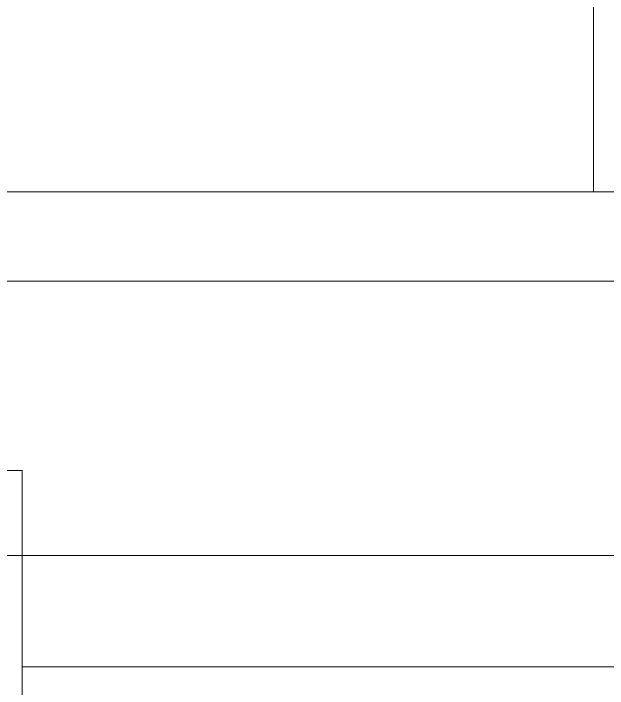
# Model space of a CAD drawing. Header units: millimetres. Extents: x -220592 to 404889, y -217665 to 38245.
# Drawn here: x -978.21 to -964.89, y -1166.87 to -1151.74 of the extents above; entities that cross this region are included whole.
import ezdxf

# ---------------------------------------------------------------- set-up
doc = ezdxf.new("R2010")
doc.units = ezdxf.units.MM
doc.linetypes.add('XKITLINE00', pattern=[0])
doc.layers.add('000 - 0_HIDE_OBJ_FRAMING_DEF_SUB_1', color=7, linetype='Continuous')

# ---------------------------------------------------------------- blocks, each defined once
blk = doc.blocks.new('*A13471')
at = {"layer": '000 - 0_HIDE_OBJ_FRAMING_DEF_SUB_1', "color": 7, "linetype": 'XKITLINE00', "lineweight": 0}
for p, q in [((-166.903352, 242.6885), (-143.093151, 242.6885)), ((-166.903352, 214.690805), (-166.903352, 242.6885))]:
    blk.add_line(p, q, dxfattribs=at)
blk = doc.blocks.new('*A13473')
at = {"layer": '000 - 0_HIDE_OBJ_FRAMING_DEF_SUB_1', "color": 7, "linetype": 'XKITLINE00', "lineweight": 0}
for p in [(-170.903349, 247.090805), (-166.903352, 214.690805)]:
    blk.add_line(p, (-166.903349, 247.090805), dxfattribs=at)
blk = doc.blocks.new('*A14701')
at = {"layer": '000 - 0_HIDE_OBJ_FRAMING_DEF_SUB_1', "color": 7, "linetype": 'XKITLINE00', "lineweight": 0}
for p, q in [((-154.093369, 268.238426), (-168.903349, 268.238426)), ((-168.903349, 268.238426), (-168.903349, 253.338486)), ((-154.093407, 253.338486), (-154.093369, 268.238426)), ((-168.894627, 253.338486), (-154.093407, 253.338486))]:
    blk.add_line(p, q, dxfattribs=at)
blk = doc.blocks.new('*A14702')
at = {"layer": '000 - 0_HIDE_OBJ_FRAMING_DEF_SUB_1', "color": 7, "linetype": 'XKITLINE00', "lineweight": 0}
for p, q in [((-145.092907, 251.338477), (-168.894627, 251.338477)), ((-168.903349, 245.188505), (-145.092907, 245.188505))]:
    blk.add_line(p, q, dxfattribs=at)
blk = doc.blocks.new('*A14703')
at = {"layer": '000 - 0_HIDE_OBJ_FRAMING_DEF_SUB_1', "color": 7, "linetype": 'XKITLINE00', "lineweight": 0}
for p, q in [((-168.893422, 253.338478), (-145.092907, 253.338478)), ((-168.893422, 251.338478), (-145.092907, 251.338478))]:
    blk.add_line(p, q, dxfattribs=at)
blk = doc.blocks.new('*A14705')
at = {"layer": '000 - 0_HIDE_OBJ_FRAMING_DEF_SUB_1', "color": 7, "linetype": 'XKITLINE00', "lineweight": 0}
for p, q in [((-166.903349, 245.188499), (-166.903349, 242.688499)), ((-166.903349, 245.188499), (-145.093349, 245.188499)), ((-166.903349, 242.688499), (-145.093349, 242.688499))]:
    blk.add_line(p, q, dxfattribs=at)

msp = doc.modelspace()

# ---------------------------------------------------------------- block references
at = {"color": 7, "lineweight": 0}
for name in ['*A13471', '*A14701', '*A14703', '*A14702', '*A13473', '*A14705']:
    msp.add_blockref(name, (-811.109, -1409.08), dxfattribs=at)

doc.saveas('drawing.dxf')
